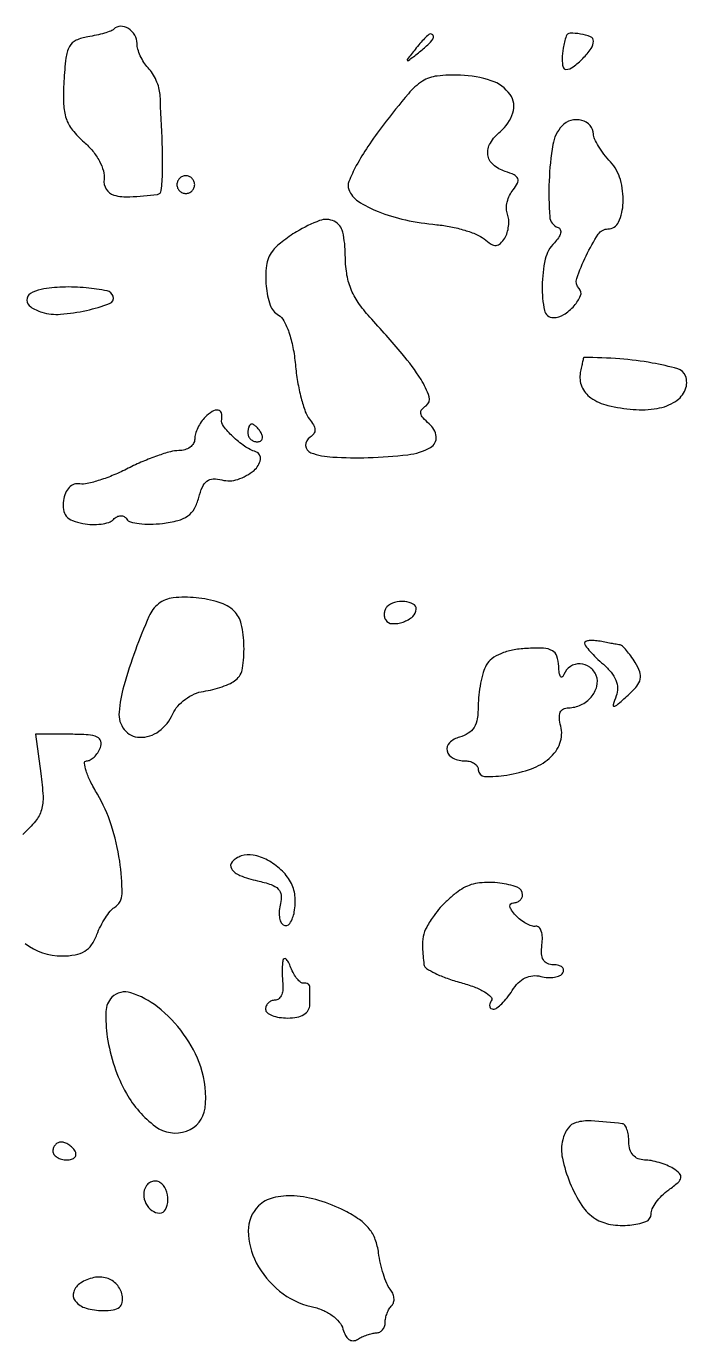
# Model space of a CAD drawing. Extents: x 0 to 5034, y 0 to 2560.
# Drawn here: x 3548 to 3622.5, y 1723.6 to 1871.9 of the extents above; entities that cross this region are included whole.
import ezdxf

# ---------------------------------------------------------------- set-up
doc = ezdxf.new("R2010")
doc.units = 0

msp = doc.modelspace()

# ---------------------------------------------------------------- linework, layer by layer
for points in [[(3557.876778, 1871.543445, -0.107233), (3557.542182, 1871.328153, -0.017612), (3556.808371, 1871.082628, -0.018675), (3555.909712, 1870.852863, -0.01552), (3554.939278, 1870.674339, 0.071513), (3553.622274, 1870.276053, 0.161667), (3552.874045, 1869.569136, 0.094312), (3552.46797, 1868.279972, 0.01533), (3552.240399, 1865.653462, 0.02138), (3552.207059, 1863.092316, 0.072891), (3552.49709, 1861.454438, 0.089951), (3553.205636, 1860.158079, 0.043897), (3554.518559, 1858.796915, -0.043053), (3555.496057, 1857.78691, -0.047192), (3556.25283, 1856.65341, -0.052306), (3556.709565, 1855.541799, -0.106528), (3556.778159, 1854.604769, 0.174421), (3557.011343, 1853.489894, 0.187966), (3557.89468, 1852.82165, 0.082573), (3559.684671, 1852.621634, 0.017871), (3562.796037, 1852.9, 0.347607), (3563.234244, 1853.345857, 0.020405), (3563.370006, 1855.373395, 0.016335), (3563.348608, 1858.610043, 0.003568), (3563.089971, 1864.178571, 0.057152), (3562.964839, 1864.917606, 0.034555), (3562.659241, 1865.752232, 0.034258), (3562.235273, 1866.549856, 0.050187), (3561.75, 1867.178571, -0.046286), (3561.271546, 1867.788576, -0.036104), (3560.867188, 1868.527976, -0.037157), (3560.589839, 1869.27848, -0.07004), (3560.5, 1869.916667, 0.133288), (3560.239738, 1870.875639, 0.122017), (3559.52404, 1871.60951, 0.14156), (3558.632774, 1871.859872, 0.196989)], [(3608.923489, 1870.75, 0.029408), (3608.593904, 1869.392589, 0.042541), (3608.477659, 1868.164385, 0.052984), (3608.564851, 1867.263964, 0.3561), (3608.888484, 1867, 0.161214), (3609.716771, 1867.274189, 0.040037), (3610.8058, 1868.22816, 0.040228), (3611.731293, 1869.347307, 0.153835), (3612, 1870.2, 0.310322), (3611.680041, 1870.665882, 0.047609), (3610.537644, 1870.984575, 0.047997), (3609.362619, 1871.079943, 0.325537)], [(3591.872445, 1869.25, 0.001576), (3590.99236, 1868.120493, 0.377591), (3591, 1868, 0.377591), (3591.120493, 1867.99236, 0.001576), (3592.25, 1868.872445, 0.017685), (3593.306759, 1869.76332, 0.065617), (3593.869516, 1870.426111, 0.241985), (3593.90695, 1870.806605, 0.307699), (3593.622445, 1871, 0.184603), (3593.410139, 1870.91885, 0.013803), (3592.952641, 1870.485938, 0.017649), (3592.425681, 1869.920402, 0.012436)], [(3588.274781, 1860.707908, 0.0159), (3586.548577, 1858.310319, 0.025125), (3585.242002, 1856.140331, 0.02486), (3584.395304, 1854.351229, 0.191988), (3584.383538, 1853.4429, 0.158423), (3585.442846, 1852.134667, 0.049178), (3587.71876, 1850.956612, 0.041903), (3590.774754, 1850.025963, 0.029559), (3594.325181, 1849.479376, -0.025458), (3595.899733, 1849.250169, -0.024313), (3597.467644, 1848.859698, -0.02508), (3598.815746, 1848.378515, -0.075075), (3599.651397, 1847.874352, 0.033949), (3600.459668, 1847.291379, 0.151011), (3601.019135, 1847.144212, 0.187967), (3601.491928, 1847.35203, 0.057937), (3601.983695, 1847.973618, 0.063235), (3602.263506, 1848.588151, 0.046506), (3602.418215, 1849.321101, 0.047172), (3602.433491, 1850.055261, 0.073366), (3602.295604, 1850.672051, -0.093356), (3602.182411, 1851.293266, -0.056051), (3602.270889, 1852.040083, -0.053493), (3602.533959, 1852.791429, -0.062342), (3602.940774, 1853.428637, 0.051897), (3603.435083, 1854.168462, 0.227118), (3603.454864, 1854.679832, 0.182853), (3603.057825, 1855.089532, 0.033025), (3602.05265, 1855.48329, -0.101753), (3600.675888, 1856.253644, -0.186131), (3600.07914, 1857.372969, -0.169148), (3600.363828, 1858.686894, -0.082581), (3601.5, 1860, 0.142976), (3602.91327, 1862.0924, 0.236017), (3602.594004, 1864.1555, 0.16005), (3600.469197, 1865.725342, 0.070916), (3596.996257, 1866.347638, 0.036656), (3594.357205, 1866.248439, 0.116312), (3592.704157, 1865.659166, 0.07553), (3591.113129, 1864.250189, 0.009858)], [(3608.451998, 1860.624701, 0.14604), (3607.418399, 1858.512279, 0.031398), (3606.997838, 1854.413189, 0.027473), (3607.060159, 1850.384208, 0.302779), (3607.999693, 1849.169643, -0.216872), (3608.25831, 1848.927984, -0.157589), (3608.290037, 1848.529987, -0.092982), (3608.058323, 1848.009004, -0.0454), (3607.591071, 1847.448214, 0.142283), (3606.565968, 1845.583884, 0.051702), (3606.211093, 1842.558022, 0.054777), (3606.475264, 1839.814952, 0.35524), (3607.477555, 1839, 0.140373), (3608.651131, 1839.3361, 0.072346), (3609.827089, 1840.331203, 0.08369), (3610.543083, 1841.480679, 0.302634), (3610.382086, 1842.284581, -0.285513), (3610.120905, 1843.404236, -0.030792), (3611.17421, 1845.976767, -0.031193), (3612.543936, 1848.410921, -0.254246), (3613.627534, 1849, 0.295226), (3614.837851, 1849.782868, 0.096266), (3615.347367, 1851.953375, 0.078363), (3615.037198, 1854.574716, 0.119298), (3613.919889, 1856.564451, -0.023739), (3613.185019, 1857.433983, -0.026465), (3612.563968, 1858.339297, -0.027138), (3612.122716, 1859.15847, -0.110402), (3612, 1859.707462, 0.185194), (3611.630981, 1860.669598, 0.147388), (3610.673138, 1861.251141, 0.131394), (3609.462648, 1861.241084, 0.139933)], [(3565, 1854, 0.099038), (3565.076342, 1853.618362, 0.097945), (3565.29375, 1853.29375, 0.097945), (3565.618362, 1853.076342, 0.099038), (3566, 1853, 0.099038), (3566.381638, 1853.076342, 0.097945), (3566.70625, 1853.29375, 0.097945), (3566.923658, 1853.618362, 0.099038), (3567, 1854, 0.099038), (3566.923658, 1854.381638, 0.097945), (3566.70625, 1854.70625, 0.097945), (3566.381638, 1854.923658, 0.099038), (3566, 1855, 0.099038), (3565.618362, 1854.923658, 0.097945), (3565.29375, 1854.70625, 0.097945), (3565.076342, 1854.381638, 0.099038)], [(3578.5, 1848.691193, 0.018196), (3577.680423, 1848.161741, 0.016391), (3576.871686, 1847.556163, 0.016671), (3576.182673, 1846.965318, 0.048784), (3575.765313, 1846.5, 0.125686), (3575.107952, 1844.871079, 0.057379), (3575.064349, 1842.561136, 0.058137), (3575.529511, 1840.398909, 0.185212), (3576.45851, 1839.283157, -0.146088), (3577.068385, 1838.654794, -0.037927), (3577.629116, 1837.345107, -0.034078), (3578.08321, 1835.642106, -0.024831), (3578.362148, 1833.702039, 0.019153), (3578.616699, 1831.776706, 0.020871), (3579.012841, 1829.93159, 0.020878), (3579.481029, 1828.390674, 0.089236), (3579.952197, 1827.557599, -0.042927), (3580.414992, 1826.891081, -0.12105), (3580.570723, 1826.349904, -0.164998), (3580.438017, 1825.901575, -0.100938), (3580.032246, 1825.519929, 0.267669), (3579.521726, 1824.572284, 0.310122), (3580.115172, 1823.75898, 0.07166), (3582.580075, 1823.269778, 0.019337), (3586.574258, 1823.213153, 0.02332), (3591.055399, 1823.532413, 0.0973), (3593.618721, 1824.358452, 0.302808), (3594.248262, 1825.576594, 0.194138), (3593.464997, 1827.02905, -0.033421), (3592.765965, 1827.692836, -0.143673), (3592.514368, 1828.201874, -0.215949), (3592.627676, 1828.642471, -0.085241), (3593.107593, 1829.066496, 0.348269), (3593.471099, 1830.071809, 0.060803), (3592.541848, 1832.021518, 0.034173), (3590.422073, 1834.901306, 0.009745), (3586.75, 1839.068294, -0.035432), (3585.451116, 1840.704399, -0.056105), (3584.612541, 1842.283872, -0.056772), (3584.152261, 1843.996431, -0.037303), (3584, 1846.034478, 0.055452), (3583.708826, 1848.651841, 0.228672), (3582.744866, 1849.865587, 0.204761), (3581.104094, 1849.941196, 0.044852)], [(3549.660333, 1842.176676, 0.087025), (3548.455922, 1841.715146, 0.273045), (3548.057976, 1840.983495, 0.241406), (3548.493575, 1840.202354, 0.074631), (3549.75, 1839.611821, 0.091862), (3551.8699, 1839.383749, 0.035796), (3554.796702, 1839.818903, 0.031794), (3557.398312, 1840.574689, 0.406921), (3557.801067, 1841.405088, 0.269927), (3557.108456, 1842.01523, 0.025103), (3554.76324, 1842.356958, 0.030783), (3552.082492, 1842.445325, 0.040956)], [(3610.922125, 1834.5, 0.345732), (3610.886195, 1834.471783, 0.001745), (3610.772528, 1833.998771, 0.006546), (3610.649779, 1833.447913, 0.003978), (3610.518385, 1832.793688, 0.148122), (3610.683361, 1831.210948, 0.142343), (3611.699279, 1829.956579, 0.093773), (3613.640301, 1829.089166, 0.038686), (3616.495827, 1828.640272, 0.060364), (3619.179511, 1828.753027, 0.102999), (3621.264935, 1829.55672, 0.152064), (3622.362719, 1830.871058, 0.192437), (3622.38441, 1832.440627, 0.238616), (3621.516691, 1833.22646, 0.022423), (3618.624527, 1833.881126, 0.025482), (3614.977697, 1834.346095, 0.018968)], [(3568.183333, 1827.783333, 0.047675), (3567.730428, 1827.234716, 0.037558), (3567.347604, 1826.565729, 0.038727), (3567.085175, 1825.883598, 0.072589), (3567, 1825.3, -0.136459), (3566.862136, 1824.804259, -0.100283), (3566.474611, 1824.381875, -0.08646), (3565.894964, 1824.097555, -0.071002), (3565.211442, 1824, 0.067168), (3564.270608, 1823.873039, 0.017102), (3562.7978, 1823.413456, 0.01712), (3561.137031, 1822.767571, 0.016586), (3559.506381, 1822.003253, -0.019061), (3557.89364, 1821.257041, -0.021292), (3556.286525, 1820.665533, -0.021187), (3554.88631, 1820.281442, -0.096228), (3554.044939, 1820.253253, 0.124176), (3553.403698, 1820.196218, 0.114825), (3552.844676, 1819.842267, 0.095932), (3552.427443, 1819.214268, 0.06344), (3552.197052, 1818.376699, 0.067817), (3552.190537, 1817.341539, 0.144113), (3552.510885, 1816.615212, 0.125353), (3553.21174, 1816.115131, 0.045396), (3554.395566, 1815.775213, 0.039352), (3555.422053, 1815.661614, 0.041175), (3556.437943, 1815.713214, 0.044776), (3557.300282, 1815.908356, 0.118896), (3557.835646, 1816.235646, -0.07202), (3558.246695, 1816.542717, -0.117411), (3558.664896, 1816.655789, -0.139959), (3559.038015, 1816.561389, -0.123449), (3559.326428, 1816.280846, 0.190557), (3559.756723, 1815.960055, 0.035924), (3560.737853, 1815.769119, 0.033832), (3561.98398, 1815.703323, 0.025339), (3563.355903, 1815.793384, 0.032565), (3565.11566, 1816.116017, 0.092837), (3566.242237, 1816.63484, 0.113806), (3566.972572, 1817.455147, 0.063811), (3567.461956, 1818.704443, -0.041252), (3567.865896, 1819.890073, -0.127444), (3568.383535, 1820.551099, -0.156119), (3569.087537, 1820.802666, -0.072436), (3570.062939, 1820.693792, 0.144983), (3571.861112, 1820.751681, 0.092883), (3573.702236, 1821.770382, 0.176342), (3574.418933, 1822.990532, 0.373848), (3573.901786, 1823.866071, -0.07076), (3572.634868, 1824.498559, -0.039565), (3571.296349, 1825.58853, -0.036725), (3570.236511, 1826.76124, -0.216138), (3570.047619, 1827.547619, 0.120446), (3570.012649, 1828.249954, 0.297199), (3569.636719, 1828.568877, 0.174633), (3568.980404, 1828.422105, 0.054957)], [(3573, 1826, 0.105053), (3573.081062, 1825.618444, 0.099167), (3573.311086, 1825.29375, 0.09642), (3573.654762, 1825.076123, 0.093332), (3574.059017, 1825, 0.108972), (3574.413961, 1825.078288, 0.182303), (3574.6254, 1825.29375, 0.161196), (3574.656512, 1825.6179, 0.082592), (3574.5, 1826, 0.029505), (3574.231006, 1826.382774, 0.035638), (3573.933975, 1826.70625, 0.038439), (3573.65171, 1826.934461, 0.151918), (3573.440983, 1827, 0.210953), (3573.272352, 1826.92554, 0.081139), (3573.129539, 1826.70625, 0.061769), (3573.032345, 1826.382849, 0.042167)], [(3562.936523, 1806.731869, 0.124547), (3561.832801, 1805.296915, 0.014301), (3560.312431, 1801.481949, 0.018192), (3559.007271, 1797.466401, 0.0482), (3558.462725, 1794.5, 0.190593), (3559.052941, 1792.532531, 0.221437), (3560.783814, 1791.660171, 0.16883), (3562.97126, 1792.345235, 0.130523), (3564.539374, 1794.311551, -0.077117), (3565.093025, 1795.179985, -0.054359), (3565.948946, 1795.962612, -0.053747), (3566.966419, 1796.551538, -0.070076), (3568, 1796.845818, 0.026901), (3569.041333, 1797.04743, 0.023579), (3570.102786, 1797.366704, 0.024279), (3571.034391, 1797.747339, 0.062759), (3571.647782, 1798.13343, 0.183303), (3572.399108, 1799.44237, 0.046273), (3572.56394, 1801.9355, 0.046729), (3572.260576, 1804.454503, 0.151752), (3571.442147, 1805.9025, 0.115768), (3569.747311, 1806.883354, 0.049271), (3567.159319, 1807.39629, 0.049216), (3564.576299, 1807.393315, 0.142916)], [(3588.693853, 1806.36052, 0.096382), (3588.487617, 1806.054641, 0.077371), (3588.390517, 1805.668938, 0.075821), (3588.414476, 1805.264427, 0.085976), (3588.559212, 1804.904194, 0.251406), (3589.292238, 1804.479983, 0.092338), (3590.51342, 1804.667218, 0.089221), (3591.616217, 1805.290262, 0.223243), (3592, 1806.106989, 0.274485), (3591.65045, 1806.695752, 0.106073), (3590.704307, 1806.975921, 0.086873), (3589.558862, 1806.864723, 0.129546)], [(3599.907757, 1799.815741, 0.052923), (3599.558804, 1798.96339, 0.022346), (3599.266654, 1797.759933, 0.021809), (3599.066604, 1796.434984, 0.026567), (3599, 1795.182373, -0.039976), (3598.886389, 1793.763672, -0.09552), (3598.525361, 1792.7755, -0.116359), (3597.877325, 1792.110424, -0.077887), (3596.899384, 1791.683939, 0.126016), (3595.760615, 1791.052198, 0.269931), (3595.486541, 1790.121206, 0.230131), (3596.169057, 1789.299918, 0.10666), (3597.559017, 1789, -0.067042), (3598.109838, 1788.92581, -0.083933), (3598.576711, 1788.708723, -0.099507), (3598.888937, 1788.38655, -0.143819), (3599, 1788.008418, 0.40226), (3599.718485, 1787.259866, 0.049427), (3602.207058, 1787.403841, 0.046525), (3605.017412, 1788.120089, 0.091647), (3607.004722, 1789.272015, 0.059668), (3607.741162, 1790.072897, 0.070495), (3608.219253, 1790.983307, 0.073979), (3608.410801, 1791.95257, 0.075945), (3608.308968, 1792.926508, -0.044127), (3608.154755, 1793.838097, -0.120189), (3608.258206, 1794.479771, -0.174888), (3608.608813, 1794.859648, -0.12037), (3609.183369, 1795, 0.111782), (3610.575005, 1795.315055, 0.103518), (3611.740149, 1796.203709, 0.113505), (3612.378882, 1797.41028, 0.158108), (3612.314866, 1798.621855, 0.142204), (3611.593482, 1799.572916, 0.152233), (3610.494239, 1799.958318, 0.156584), (3609.393801, 1799.647147, 0.151403), (3608.662281, 1798.75, -0.122465), (3608.465594, 1798.47867, -0.455568), (3608.282867, 1798.507243, -0.11006), (3608.140085, 1798.908968, -0.021514), (3608.078947, 1799.678911, 0.069928), (3607.87699, 1800.815546, 0.191411), (3607.364756, 1801.431502, 0.117819), (3606.377481, 1801.698658, 0.019872), (3604.407757, 1801.678911, 0.035533), (3602.865182, 1801.491656, 0.05022), (3601.540814, 1801.093282, 0.059606), (3600.52407, 1800.522393, 0.111907)], [(3611, 1802.278812, 0.167668), (3611.105158, 1801.974038, 0.015628), (3611.622304, 1801.354735, 0.01872), (3612.307038, 1800.640676, 0.013619), (3613.118481, 1799.897242, -0.044732), (3613.983061, 1799.000143, -0.072425), (3614.520437, 1798.08914, -0.087011), (3614.715986, 1797.192625, -0.10225), (3614.575446, 1796.336014, 0.011974), (3614.21159, 1795.315405, 0.528607), (3614.328282, 1795.163179, 0.167699), (3614.648512, 1795.294091, 0.003796), (3615.900539, 1796.409989, 0.03291), (3616.889809, 1797.431354, 0.123046), (3617.282593, 1798.226572, 0.143312), (3617.224758, 1799.04248, 0.050742), (3616.703027, 1800.103922, 0.016239), (3616.212329, 1800.835649, 0.021564), (3615.71709, 1801.465502, 0.019551), (3615.272437, 1801.944207, 0.159865), (3615.009453, 1802.076511, -0.006688), (3614.712133, 1802.125239, -0.001084), (3614.135589, 1802.228955, -0.001195), (3613.457355, 1802.354159, -0.001051), (3612.75, 1802.488027, 0.028524), (3612.079179, 1802.577169, 0.048554), (3611.514062, 1802.56476, 0.067262), (3611.124332, 1802.463871, 0.304731)], [(3572.25, 1778.281539, 0.115151), (3571.22308, 1777.618123, 0.350711), (3571.150877, 1776.846593, 0.156958), (3572.109306, 1776.074528, 0.037652), (3574.090647, 1775.480091, -0.028111), (3575.618436, 1775.053296, -0.113939), (3576.434099, 1774.546996, -0.173949), (3576.759753, 1773.862257, -0.089048), (3576.684527, 1772.901631, 0.04254), (3576.552953, 1772.138572, 0.052256), (3576.566462, 1771.416147, 0.061187), (3576.711735, 1770.835932, 0.16386), (3576.98019, 1770.512243, 0.404653), (3577.734589, 1770.677339, 0.103621), (3578.245694, 1771.957637, 0.068796), (3578.312196, 1773.807062, 0.10255), (3577.826411, 1775.345703, 0.078272), (3576.740229, 1776.726805, 0.06598), (3575.220886, 1777.803176, 0.071043), (3573.607201, 1778.379002, 0.137148)], [(3597.345334, 1774.670158, 0.040151), (3596.531003, 1774.132475, 0.02088), (3595.603587, 1773.342439, 0.020624), (3594.71351, 1772.446689, 0.029468), (3594.007303, 1771.577054, 0.03077), (3593.180542, 1770.263086, 0.074748), (3592.787802, 1769.190107, 0.064397), (3592.697394, 1767.954632, 0.018431), (3592.875, 1766.038544, 0.221443), (3593.151458, 1765.602581, 0.028039), (3594.147145, 1765.040734, 0.028608), (3595.477303, 1764.477606, 0.020063), (3597.030174, 1763.991875, -0.024405), (3598.533438, 1763.507297, -0.043578), (3599.703409, 1762.945402, -0.060766), (3600.417967, 1762.395149, -0.35002), (3600.471157, 1761.953331, 0.063616), (3600.305244, 1761.588213, 0.134674), (3600.295466, 1761.280041, 0.191553), (3600.438067, 1761.077971, 0.145447), (3600.700436, 1761, 0.161584), (3601.099942, 1761.132569, 0.034356), (3601.663423, 1761.616391, 0.032612), (3602.267607, 1762.295026, 0.026), (3602.82935, 1763.098353, -0.055693), (3603.515894, 1763.965781, -0.083386), (3604.298545, 1764.52881, -0.092608), (3605.157638, 1764.768925, -0.08612), (3606.0689, 1764.692233, 0.047881), (3606.848372, 1764.566372, 0.056154), (3607.595837, 1764.602122, 0.065163), (3608.203171, 1764.78344, 0.150357), (3608.558021, 1765.09388, 0.168206), (3608.634874, 1765.437103, 0.190082), (3608.477104, 1765.733827, 0.121123), (3608.07737, 1765.934548, 0.05613), (3607.496159, 1766, -0.102844), (3606.800165, 1766.144689, -0.159826), (3606.346011, 1766.548596, -0.120447), (3606.141364, 1767.241507, -0.046434), (3606.187142, 1768.25, 0.041272), (3606.234564, 1769.101031, 0.072627), (3606.114348, 1769.793745, 0.112291), (3605.855405, 1770.22526, 0.244648), (3605.5, 1770.345727, -0.118232), (3605.025467, 1770.384872, -0.045552), (3604.414981, 1770.649277, -0.041861), (3603.777853, 1771.069835, -0.040247), (3603.210573, 1771.595727, -0.034958), (3602.764293, 1772.155688, -0.107114), (3602.580995, 1772.602119, -0.245563), (3602.668365, 1772.879239, -0.198494), (3602.960573, 1773, 0.083639), (3603.357531, 1773.06687, 0.092932), (3603.694668, 1773.259505, 0.100542), (3603.920118, 1773.546457, 0.116911), (3604, 1773.883423, 0.313402), (3603.401922, 1774.743874, 0.059644), (3601.443347, 1775.216582, 0.055477), (3599.139433, 1775.232333, 0.100159)], [(3576.955131, 1766.5, 0.033046), (3576.89578, 1765.996303, 0.012131), (3576.876455, 1765.279688, 0.011964), (3576.893148, 1764.493327, 0.014056), (3576.947704, 1763.75, -0.058778), (3576.93696, 1763.080599, -0.083863), (3576.761211, 1762.514062, -0.108035), (3576.453856, 1762.136594, -0.169647), (3576.062858, 1762, 0.092982), (3575.657131, 1761.923891, 0.096314), (3575.312215, 1761.70625, 0.099234), (3575.081369, 1761.381552, 0.105443), (3575, 1761, 0.226478), (3575.182831, 1760.617064, 0.074992), (3575.734375, 1760.29375, 0.057076), (3576.542644, 1760.073116, 0.038131), (3577.5, 1760, 0.04716), (3578.543379, 1760.09863, 0.088208), (3579.333333, 1760.4, 0.118484), (3579.822179, 1760.88002, 0.140575), (3580, 1761.5), (3580, 1762.70625), (3580, 1763.5, 0.147047), (3579.944484, 1763.684688, 0.112209), (3579.791157, 1763.831388, 0.092501), (3579.560806, 1763.916871, 0.068754), (3579.289043, 1763.926, -0.198103), (3578.966486, 1764.021354, -0.05185), (3578.575795, 1764.409538, -0.044467), (3578.186646, 1764.983102, -0.032984), (3577.859329, 1765.676, 0.025133), (3577.569711, 1766.314855, 0.089208), (3577.297233, 1766.67045, 0.32196), (3577.094737, 1766.694059, 0.223762)], [(3557.666667, 1762.333333, 0.189894), (3556.97755, 1760.748153, 0.045942), (3557.143697, 1757.839528, 0.043881), (3557.941795, 1754.529292, 0.04747), (3559.291544, 1751.5, 0.104188), (3562.569249, 1747.775346, 0.251179), (3566.088086, 1747.245912, 0.28246), (3568.167227, 1749.830817, 0.115754), (3567.681936, 1754.494818, 0.07375), (3565.750989, 1758.191241, 0.069636), (3562.797875, 1761.250941, 0.088509), (3559.788753, 1762.846392, 0.281166)], [(3608.532146, 1746.272056, 0.114448), (3608.49442, 1744.176387, 0.045701), (3609.351751, 1741.417031, 0.045714), (3610.700363, 1738.851355, 0.11093), (3612.221004, 1737.363412, 0.09868), (3613.940165, 1736.722489, 0.060652), (3616.106843, 1736.638007, 0.068711), (3617.917284, 1737.0417, 0.31323), (3618.5, 1737.880611, -0.115242), (3618.638674, 1738.474281, -0.042654), (3619.086069, 1739.213587, -0.039463), (3619.731719, 1739.967276, -0.038067), (3620.495129, 1740.620096, 0.019811), (3621.559278, 1741.464888, 0.165264), (3621.867196, 1741.987272, 0.258698), (3621.721447, 1742.45638, 0.049919), (3620.995129, 1743.024172, 0.042452), (3620.295379, 1743.387491, 0.026575), (3619.425132, 1743.696219, 0.026599), (3618.528883, 1743.91041, 0.04319), (3617.75, 1743.984687, -0.096277), (3617.029481, 1744.131278, -0.116288), (3616.470664, 1744.533783, -0.107116), (3616.119977, 1745.173224, -0.072179), (3616, 1746, 0.035519), (3615.945106, 1746.77177, 0.05101), (3615.779687, 1747.436365, 0.063583), (3615.53797, 1747.908852, 0.219168), (3615.25, 1748.081242, 0.010923), (3611.727012, 1748.385165, 0.082003), (3610.066084, 1748.219473, 0.174154), (3609.129469, 1747.567755, 0.093301)], [(3551, 1745, 0.153634), (3551.120018, 1744.618621, 0.097988), (3551.457961, 1744.29375, 0.080552), (3551.962904, 1744.074545, 0.062283), (3552.559017, 1744, 0.066118), (3553.110654, 1744.073267, 0.138808), (3553.478525, 1744.29375, 0.191142), (3553.607943, 1744.620352, 0.139169), (3553.5, 1745, 0.06081), (3553.193797, 1745.382515, 0.051032), (3552.7871, 1745.70625, 0.053229), (3552.346558, 1745.926698, 0.089642), (3551.940983, 1746, 0.105429), (3551.581949, 1745.923444, 0.099231), (3551.276414, 1745.70625, 0.096318), (3551.071618, 1745.381732, 0.092995)], [(3561.510081, 1741.016312, 0.142343), (3561.249368, 1740.077164, 0.116119), (3561.501581, 1739.06064, 0.11951), (3562.171804, 1738.284496, 0.156409), (3563.059017, 1738, 0.280205), (3563.719488, 1738.401672, 0.119333), (3563.975841, 1739.447145, 0.09745), (3563.740337, 1740.662697, 0.159216), (3563.069098, 1741.457295, 0.108373), (3562.665803, 1741.598899, 0.099685), (3562.22714, 1741.565079, 0.095498), (3561.820631, 1741.360589, 0.090427)], [(3574.2, 1738.8, 0.201834), (3573.052721, 1735.985615, 0.118353), (3573.955796, 1732.401741, 0.101486), (3576.580885, 1729.186772, 0.11743), (3580.133555, 1727.470667, -0.045511), (3581.413145, 1727.064778, -0.055267), (3582.511475, 1726.452515, -0.063076), (3583.319771, 1725.707095, -0.111478), (3583.735059, 1724.905135, 0.058945), (3584.01138, 1724.200112, 0.115746), (3584.407242, 1723.750357, 0.157164), (3584.874866, 1723.602213, 0.141422), (3585.36369, 1723.745935, -0.033165), (3585.872019, 1724.024053, -0.025353), (3586.459959, 1724.261362, -0.025914), (3587.035697, 1724.427615, -0.053548), (3587.5, 1724.484687, 0.115336), (3587.881479, 1724.580053, 0.098815), (3588.20625, 1724.83821, 0.091871), (3588.4243, 1725.21996, 0.084132), (3588.5, 1725.666667, -0.054122), (3588.554394, 1726.167705, -0.038596), (3588.717764, 1726.708389, -0.039124), (3588.957315, 1727.20583, -0.06469), (3589.241324, 1727.574657, 0.131955), (3589.453569, 1727.942781, 0.09029), (3589.492586, 1728.426316, 0.079279), (3589.354388, 1728.950455, 0.069285), (3589.055676, 1729.432914, -0.073176), (3588.673204, 1730.061482, -0.023063), (3588.2905, 1731.095677, -0.022484), (3587.964722, 1732.304015, -0.023157), (3587.752527, 1733.524923, 0.058506), (3587.38178, 1735.022707, 0.080116), (3586.693489, 1736.226447, 0.070399), (3585.586886, 1737.259254, 0.034988), (3583.938175, 1738.248446, 0.043678), (3581.007546, 1739.429714, 0.059891), (3578.211153, 1739.927651, 0.07238), (3575.84765, 1739.71929, 0.139127)], [(3554.121885, 1730.11055, 0.167694), (3553.346371, 1729.124899, 0.25891), (3553.527764, 1728.082856, 0.152678), (3554.742321, 1727.271861, 0.071552), (3556.632341, 1727, 0.037161), (3557.816435, 1727.088126, 0.131943), (3558.50821, 1727.389572, 0.185678), (3558.822857, 1727.926212, 0.088577), (3558.811841, 1728.738516, 0.136418), (3558.211203, 1729.946524, 0.139294), (3557.077632, 1730.659448, 0.122392), (3555.615179, 1730.719491, 0.092593)]]:
    msp.add_lwpolyline(points, format="xyb", close=True)
msp.add_lwpolyline([(3547.887034, 1768.390744, 0.163561), (3552.024751, 1767, 0.042038), (3553.525861, 1767.12643, 0.095231), (3554.589014, 1767.524107, 0.105562), (3555.361948, 1768.256064, 0.05981), (3555.963068, 1769.402861, -0.026742), (3556.391887, 1770.371438, -0.026241), (3556.924078, 1771.295059, -0.027194), (3557.476095, 1772.052834, -0.08351), (3557.951711, 1772.470155, 0.259298), (3558.809763, 1774.004863, 0.038117), (3558.537432, 1777.687547, 0.040313), (3557.572352, 1781.798282, 0.055775), (3556.020078, 1785.25, -0.018518), (3555.239389, 1786.689229, -0.036027), (3554.745215, 1787.898438, -0.052434), (3554.563987, 1788.743852, -0.445731), (3554.794235, 1789, 0.128037), (3555.216138, 1789.109839, 0.063599), (3555.663769, 1789.440625, 0.056819), (3556.067777, 1789.926314, 0.053532), (3556.361626, 1790.5, 0.154505), (3556.404655, 1791.218437, 0.230371), (3556.006529, 1791.691486, 0.08968), (3554.99161, 1791.93928, 0.015147), (3552.987746, 1792), (3549.038261, 1792), (3549.645541, 1787.569405, -0.02097), (3549.886501, 1785.021285, -0.084807), (3549.705204, 1783.476916, -0.099619), (3549.038241, 1782.21021, -0.035053), (3547.626411, 1780.704734, 0.140953)], format="xyb")

doc.saveas('drawing.dxf')
